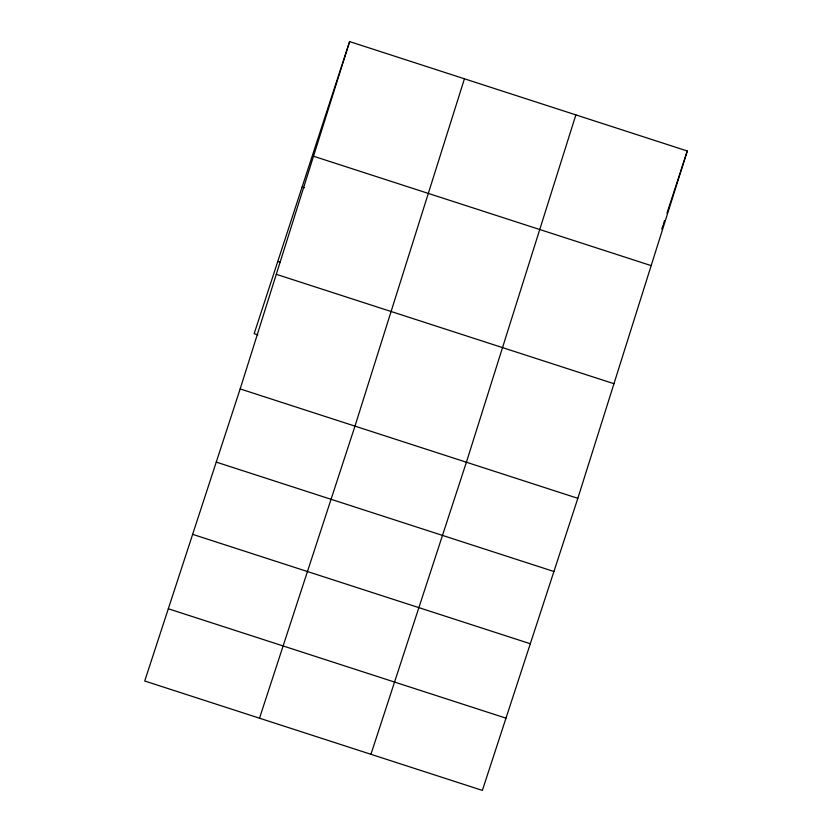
<?xml version="1.0" encoding="UTF-8"?>
<svg xmlns="http://www.w3.org/2000/svg" width="832" height="832" viewBox="0 0 832 832"><rect width="100%" height="100%" fill="white"/><g stroke="black" fill="none" stroke-linecap="round" stroke-linejoin="round"><path stroke-width="1.25" d="M240.167 388.929L349.627 41.6L687.294 150.998L577.834 498.326L482.373 790.4L144.706 681.002L240.167 388.929L577.834 498.326M464.433 78.801L354.973 426.119L259.511 718.193M575.869 114.899L466.398 462.228L370.937 754.302M349.627 41.6L254.166 333.674L257.868 334.87M661.773 229.07L662.979 225.399M663.374 224.172L664.57 220.511M666.962 213.2L687.294 150.998M313.508 156.218L651.175 265.616M302.11 187.013L304.574 187.814M277.774 261.435L280.249 262.236M276.297 274.31L613.954 383.708M216.258 462.103L553.914 571.501M192.639 534.342L530.306 643.739M168.314 608.764L505.981 718.162"/></g></svg>
